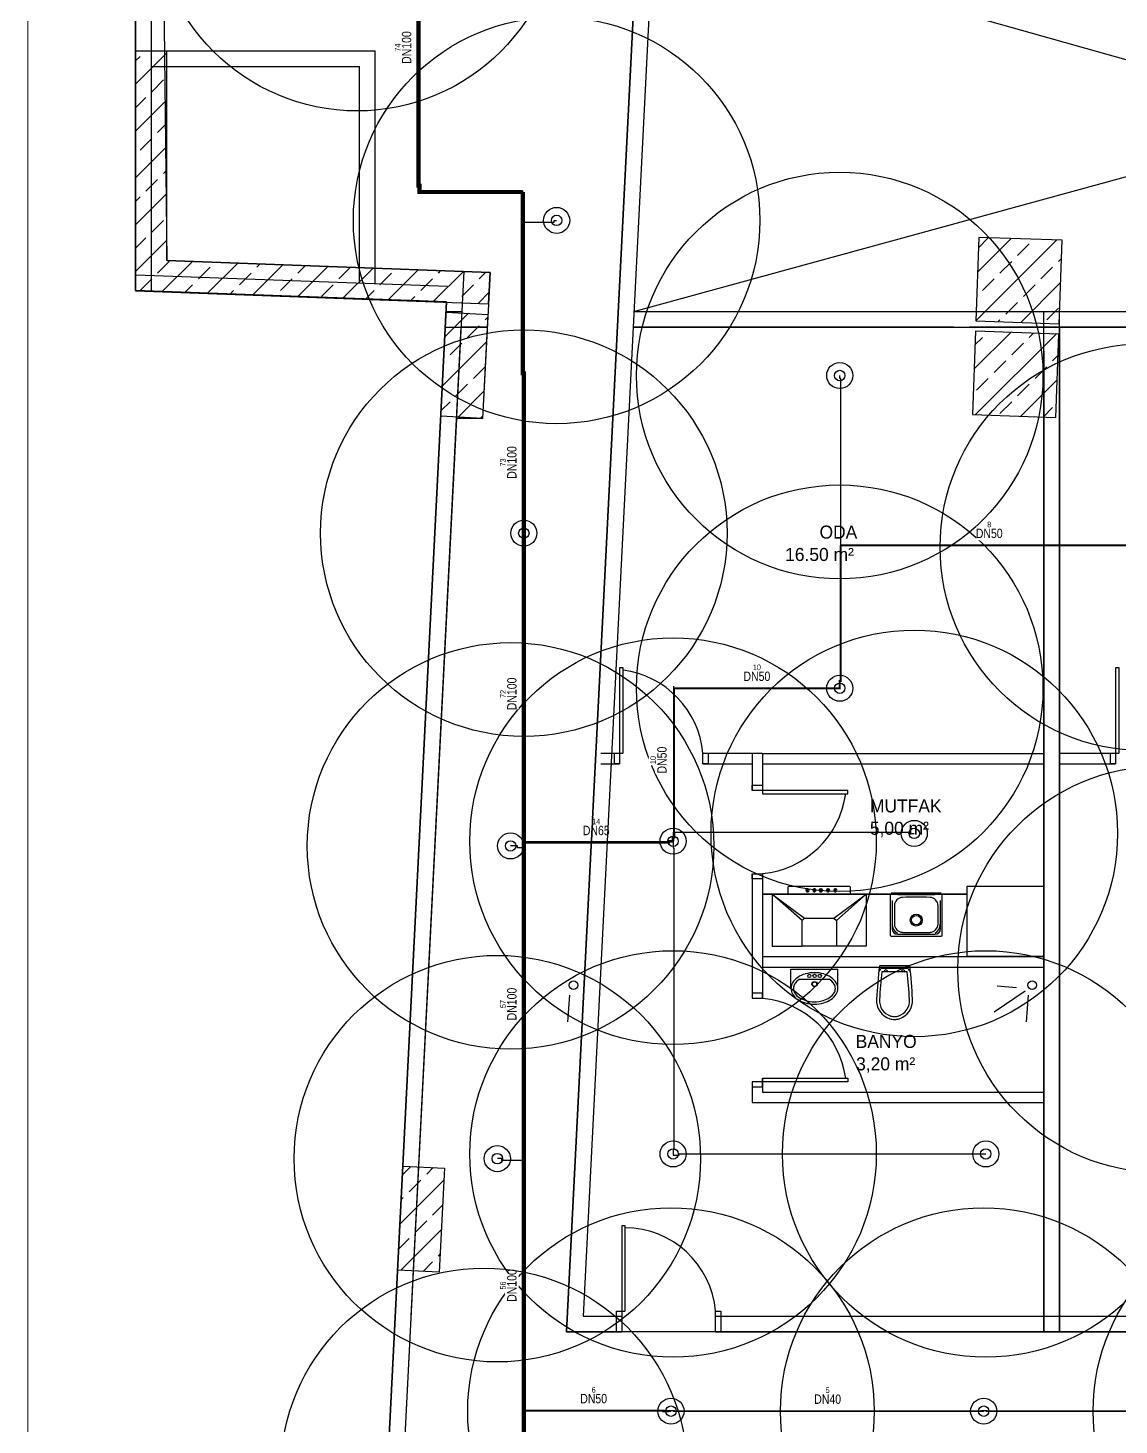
# Model space of a CAD drawing. Header units: centimetres. Extents: x 247996 to 276712, y -458149 to -450648.
# Drawn here: x 254422 to 255469, y -454493 to -453153 of the extents above; entities that cross this region are included whole.
import ezdxf
from ezdxf.enums import TextEntityAlignment as Align

# ---------------------------------------------------------------- set-up
doc = ezdxf.new("R2010")
doc.units = ezdxf.units.CM
doc.layers.add('ANTED', color=144, linetype='Continuous', lineweight=0)
for name, color, linetype in [('MKDU0', 50, 'Continuous'), ('MTY-SPRINKLER', 15, 'Continuous'), ('MTY-SPRINKLER-BORU', 140, 'Continuous'), ('MTY-SPRINKLER-CAP', 141, 'Continuous'), ('MTY-SPRINKLER-KORUMA', 8, 'Continuous')]:
    doc.layers.add(name, color=color, linetype=linetype)
doc.styles.add('MtXpl_Comic_Sans_MS', font='comic.ttf')
doc.styles.add('ROTAS', font='arial.ttf')

# ---------------------------------------------------------------- blocks, each defined once
blk = doc.blocks.new('ASL-SPR-PE')
for radius in [12.5, 5]:
    blk.add_circle((0, 0), radius)

msp = doc.modelspace()

# ---------------------------------------------------------------- linework, layer by layer
at = {"layer": 'ANTED'}
msp.add_line((254422.3, -450649.1), (254422.3, -458149.1), dxfattribs=at)
at = {"layer": 'MKDU0', "color": 8, "ltscale": 0.03}
for p, q in [((254525.5, -450830.7), (254525.5, -453404.6)), ((254525.5, -453404.6), (254525.5, -450830.7)), ((254540.5, -450845.8), (254540.5, -453404.6)), ((254540.7, -452064.7), (254555.6, -453375.7)), ((255003.7, -453424.7), (256352.4, -453054.7)), ((256332.1, -453424.7), (255022.4, -453055.4)), ((254555.6, -453174.9), (254525.6, -453174.9)), ((254525.6, -453174.9), (254525.6, -453404.7)), ((254525.6, -453206.7), (254555.6, -453176.7)), ((254525.6, -453184.3), (254529.8, -453180.1)), ((254540.5, -453174.7), (254755.5, -453174.7)), ((254555.6, -453375.7), (254555.6, -453174.9)), ((254755.5, -453397.9), (254755.5, -453174.7)), ((254540.5, -453189.7), (254740.5, -453189.7)), ((254740.5, -453397.3), (254740.5, -453189.7)), ((254541, -453213.8), (254552.2, -453202.6)), ((254525.6, -453229.2), (254535.4, -453219.4)), ((254525.6, -453251.6), (254555.6, -453221.6)), ((254546.6, -453253.1), (254555.6, -453244.1)), ((254529.8, -453269.9), (254541, -453258.7)), ((254525.6, -453296.5), (254555.6, -453266.5)), ((254535.4, -453309.2), (254546.6, -453298)), ((254552.2, -453292.4), (254555.6, -453289)), ((254525.6, -453341.4), (254555.6, -453311.4)), ((254525.6, -453319), (254529.8, -453314.8)), ((254541, -453348.5), (254552.2, -453337.3)), ((254525.6, -453363.9), (254535.4, -453354.1)), ((255334.4, -453353.6), (255331.6, -453433.5)), ((255333.3, -453386.9), (255365.5, -453354.7)), ((255334.1, -453363.6), (255343.6, -453354.1)), ((255414.4, -453356.4), (255334.4, -453353.6)), ((254525.6, -453386.3), (254555.6, -453356.3)), ((255331.6, -453433.5), (255408.9, -453356.2)), ((255371.7, -453371), (255382.9, -453359.7)), ((255411.5, -453436.4), (255414.4, -453356.4)), ((254546.6, -453387.8), (254557.8, -453376.6)), ((254551.2, -453405.6), (254580.2, -453376.6)), ((254865.6, -453387.2), (254555.6, -453375.7)), ((254555.6, -453375.7), (254865.6, -453387.2)), ((254594.6, -453407.2), (254623.5, -453378.2)), ((254637.9, -453408.8), (254666.8, -453379.8)), ((254642, -453382.2), (254645.2, -453379)), ((254681.2, -453410.4), (254710.1, -453381.4)), ((254681.3, -453387.8), (254688.5, -453380.6)), ((255354.8, -453387.8), (255366.1, -453376.6)), ((255411, -453376.6), (255413.8, -453373.8)), ((254526, -453389.6), (254824.7, -453400.4)), ((254529.8, -453404.6), (254541, -453393.4)), ((254585.9, -453393.4), (254597.1, -453382.2)), ((254625.2, -453399), (254636.4, -453387.8)), ((254664.5, -453404.6), (254675.7, -453393.4)), ((254840.4, -453386.3), (254717.5, -455809.8)), ((254720.6, -453393.4), (254731.8, -453382.2)), ((254724.5, -453412), (254753.4, -453383)), ((254759.9, -453399), (254771.1, -453387.8)), ((254767.8, -453413.6), (254796.7, -453384.6)), ((254799.2, -453404.6), (254810.4, -453393.4)), ((254811.1, -453415.2), (254840, -453386.2)), ((254816, -453387.8), (254818.4, -453385.4)), ((254855.3, -453393.4), (254861.7, -453387)), ((254865.6, -453387.2), (254858.5, -453527.2)), ((254864.1, -453417.2), (254865.6, -453387.2)), ((255338, -453404.6), (255349.2, -453393.4)), ((255394.1, -453393.4), (255405.3, -453382.2)), ((254525.5, -453404.6), (254823.9, -453415.3)), ((254823.9, -453415.3), (254525.5, -453404.6)), ((254525.6, -453404.7), (254864.1, -453417.2)), ((254572.9, -453406.4), (254580.3, -453399)), ((254616.2, -453408), (254619.6, -453404.6)), ((254703.8, -453410.3), (254715, -453399)), ((254746.1, -453412.8), (254754.3, -453404.6)), ((254838.5, -453410.3), (254849.7, -453399)), ((254854.4, -453416.8), (254864.6, -453406.6)), ((255374.9, -453435.1), (255412.9, -453397)), ((255377.3, -453410.3), (255388.5, -453399)), ((254823.9, -453415.3), (254636.9, -457103.9)), ((254636.9, -457103.9), (254823.9, -453415.3)), ((254789.4, -453414.4), (254793.6, -453410.3)), ((254832.7, -453416), (254832.9, -453415.9)), ((255360.4, -453427.1), (255371.7, -453415.9)), ((255399.7, -453432.7), (255411, -453421.5)), ((254818.5, -453525.2), (254823.6, -453425.3)), ((254822.4, -453448.8), (254844.8, -453426.4)), ((254823.4, -453424.7), (254838.6, -453424.7)), ((254823.6, -453425.3), (254863.5, -453427.4)), ((254863.5, -453427.4), (254858.5, -453527.2)), ((254860.9, -453432.7), (254863.4, -453430.2)), ((255003.7, -453424.7), (256356.9, -453424.7)), ((255331.6, -453433.5), (255411.5, -453436.4)), ((255353.2, -453434.3), (255354.8, -453432.7)), ((255397, -454403.5), (255397, -453424.7)), ((255412, -454403.5), (255412, -453424.7)), ((254837.7, -453439.7), (254789.6, -454388.5)), ((254822.7, -453439.7), (254862.9, -453439.7)), ((254862.9, -453439.7), (254837.7, -453439.7)), ((254844.1, -453449.5), (254855.3, -453438.3)), ((255002.9, -453439.7), (256357.1, -453439.7)), ((255310.5, -453439.7), (255002.9, -453439.7)), ((255820.5, -453439.7), (255325.5, -453439.7)), ((255331.2, -453443.5), (255328.4, -453523.5)), ((255329.9, -453480.1), (255365.3, -453444.7)), ((255411.2, -453446.4), (255331.2, -453443.5)), ((255331.3, -453523.6), (255408.6, -453446.3)), ((255382.9, -453449.5), (255386.9, -453445.5)), ((255397, -454388.5), (255397, -453439.7)), ((255408.3, -453526.3), (255411.2, -453446.4)), ((255412, -453439.7), (255412, -454388.5)), ((254820, -453496.1), (254862.2, -453453.9)), ((254827.2, -453466.4), (254838.5, -453455.2)), ((255330.8, -453456.8), (255338, -453449.5)), ((255366.1, -453466.4), (255377.3, -453455.2)), ((254821.2, -453472.4), (254821.6, -453472)), ((255349.2, -453483.2), (255360.4, -453472)), ((255397, -453462.8), (255397, -454403.5)), ((255397, -453462.8), (255397, -454403.5)), ((255405.3, -453472), (255410.4, -453466.9)), ((255412, -453462.8), (255412, -454403.5)), ((255412, -453462.8), (255412, -454403.5)), ((254849.7, -453488.8), (254860.9, -453477.6)), ((255332.4, -453500.1), (255343.6, -453488.8)), ((255388.5, -453488.8), (255399.7, -453477.6)), ((254832.9, -453505.7), (254844.1, -453494.4)), ((254834.9, -453526), (254859.8, -453501.2)), ((255371.7, -453505.7), (255382.9, -453494.4)), ((255374.7, -453525.1), (255409.6, -453490.2)), ((254818.8, -453519.7), (254827.2, -453511.3)), ((255354.8, -453522.5), (255366.1, -453511.3)), ((254833.3, -453527.2), (254652.5, -457093)), ((254858.5, -453527.2), (254818.5, -453525.2)), ((254858.5, -453527.2), (254833.3, -453527.2)), ((254856.3, -453527.1), (254858.6, -453524.8)), ((255328.4, -453523.5), (255408.3, -453526.3)), ((255396.4, -453525.9), (255405.3, -453516.9)), ((254972, -453848.5), (254993.2, -453848.5)), ((255069.9, -453848.5), (255127, -453848.5)), ((255117, -453848.5), (255117, -453884)), ((255127, -453848.5), (255127, -453887.3)), ((255127, -453848.6), (255397, -453848.6)), ((255412, -453848.5), (255469.1, -453848.5)), ((254972, -453858.5), (254989.9, -453858.5)), ((255069.9, -453858.5), (255117, -453858.5)), ((255127, -453858.6), (255397, -453858.6)), ((255412, -453858.5), (255465.8, -453858.5)), ((255117, -453964), (255117, -454083.5)), ((255127, -453964), (255127, -454083.5)), ((255127, -453983.5), (255323.3, -453983.5)), ((255323.3, -453983.5), (255127, -453983.5)), ((255323.3, -453983.5), (255127, -453983.5)), ((255164.9, -454009), (255136.4, -453983.5)), ((255136.4, -453983.5), (255167.4, -454006.5)), ((255226.4, -453983.5), (255136.4, -453983.5)), ((255136.4, -453983.5), (255136.4, -454033.5)), ((255151.4, -453977.2), (255151.4, -453983.5)), ((255210.4, -453976.2), (255152.4, -453976.2)), ((255169.9, -453978.9), (255169.9, -453978.4)), ((255170.5, -453978.4), (255169.9, -453978.4)), ((255169.9, -453981.4), (255169.9, -453978.9)), ((255169.9, -453981.4), (255170.5, -453981.4)), ((255170.5, -453978.9), (255170.5, -453978.4)), ((255170.5, -453981.4), (255170.5, -453978.9)), ((255176.5, -453978.9), (255176.5, -453978.4)), ((255177.1, -453978.4), (255176.5, -453978.4)), ((255176.5, -453981.4), (255176.5, -453978.9)), ((255176.5, -453981.4), (255177.1, -453981.4)), ((255177.1, -453978.9), (255177.1, -453978.4)), ((255177.1, -453981.4), (255177.1, -453978.9)), ((255182.6, -453978.9), (255182.6, -453978.4)), ((255182.6, -453978.4), (255183.2, -453978.4)), ((255182.6, -453981.4), (255182.6, -453978.9)), ((255182.6, -453981.4), (255183.2, -453981.4)), ((255183.2, -453978.9), (255183.2, -453978.4)), ((255183.2, -453981.4), (255183.2, -453978.9)), ((255189.6, -453978.9), (255189.6, -453978.4)), ((255189.6, -453978.4), (255190.2, -453978.4)), ((255189.6, -453981.4), (255189.6, -453978.9)), ((255189.6, -453981.4), (255190.2, -453981.4)), ((255190.2, -453978.9), (255190.2, -453978.4)), ((255190.2, -453981.4), (255190.2, -453978.9)), ((255195.4, -454006.5), (255226.4, -453983.5)), ((255196.6, -453978.9), (255196.6, -453978.4)), ((255196.6, -453978.4), (255197.2, -453978.4)), ((255196.6, -453981.4), (255196.6, -453978.9)), ((255196.6, -453981.4), (255197.2, -453981.4)), ((255197.2, -453978.9), (255197.2, -453978.4)), ((255197.2, -453981.4), (255197.2, -453978.9)), ((255226.4, -453983.5), (255197.9, -454009)), ((255211.4, -453983.5), (255211.4, -453977.2)), ((255226.4, -453983.5), (255226.4, -454033.5)), ((255249.5, -453983.5), (255249.5, -454022.9)), ((255298.5, -453982.5), (255250.5, -453982.5)), ((255292.4, -453984.3), (255256.7, -453984.3)), ((255299.5, -454022.9), (255299.5, -453983.5)), ((255323.3, -454043.5), (255323.3, -453975.8)), ((255323.3, -453975.8), (255397, -453975.8)), ((255397, -453975.8), (255397, -454043.5)), ((255251.4, -453989.6), (255251.4, -454016.8)), ((255297.7, -454016.8), (255297.7, -453989.6)), ((255250.5, -454023.9), (255298.5, -454023.9)), ((255256.7, -454022.1), (255292.4, -454022.1)), ((255136.4, -454033.5), (255164.9, -454033.5)), ((255226.4, -454033.5), (255197.9, -454033.5)), ((255127, -454043.5), (255397, -454043.5)), ((255397, -454043.5), (255323.3, -454043.5)), ((255127, -454053.5), (255397, -454053.5)), ((255127, -454063.5), (255127, -454083.5)), ((255154.3, -454055.4), (255199.3, -454055.4)), ((255154.3, -454074), (255154.3, -454055.4)), ((255162.7, -454065), (255190.8, -454065)), ((255199.3, -454074), (255199.3, -454055.4)), ((255379, -454076.7), (255349.4, -454096.9)), ((255370.6, -454073.4), (255352.2, -454072)), ((254941.8, -454080.6), (254939.8, -454106)), ((255381.8, -454080.6), (255379.8, -454106)), ((255117, -454163.5), (255117, -454183.5)), ((255127, -454160.2), (255127, -454173.5)), ((255127, -454160.2), (255127, -454173.5)), ((255117, -454183.5), (255397, -454183.5)), ((255127, -454173.5), (255397, -454173.5)), ((255397, -454183.5), (255397, -454403.5)), ((255412, -454183.5), (255412, -454403.5)), ((254777, -454344.3), (254782, -454244.4)), ((254781.6, -454252.9), (254789.7, -454244.8)), ((254782, -454244.4), (254822, -454246.4)), ((254804.8, -454252.2), (254811.1, -454245.9)), ((254822, -454246.4), (254816.9, -454346.3)), ((254779.2, -454300.2), (254821.4, -454258)), ((254788, -454269), (254799.2, -454257.8)), ((254780.4, -454276.5), (254782.3, -454274.6)), ((254810.4, -454291.4), (254820.2, -454281.7)), ((254779.9, -454344.4), (254819, -454305.3)), ((254793.6, -454308.3), (254804.8, -454297.1)), ((255397, -454293.5), (255397, -454403.5)), ((255412, -454293.5), (255412, -454403.5)), ((254778, -454323.8), (254788, -454313.9)), ((254816, -454330.7), (254817.8, -454329)), ((254816.9, -454346.3), (254777, -454344.3)), ((254801.3, -454345.5), (254810.4, -454336.3)), ((254789.6, -454388.5), (254789.7, -454388.5)), ((254954.8, -454388.5), (254992, -454388.5)), ((254954.8, -454388.5), (254992, -454388.5)), ((255082, -454388.5), (255757.3, -454388.5)), ((255082, -454388.5), (255310.5, -454388.5)), ((255325.5, -454388.5), (255757.3, -454388.5)), ((254939, -454403.5), (254992, -454403.5)), ((255757.3, -454403.5), (254939, -454403.5)), ((254972, -454403.5), (254992, -454403.5)), ((255082, -454403.5), (255757.3, -454403.5)), ((255082, -454403.5), (255397, -454403.5)), ((255397, -454403.5), (255287, -454403.5))]:
    msp.add_line(p, q, dxfattribs=at)
for points in [[(254989.9, -453848.5), (254993.2, -453848.5), (254993.2, -453766.6), (254989.9, -453766.6)], [(255465.8, -453848.5), (255469.1, -453848.5), (255469.1, -453766.6), (255465.8, -453766.6)], [(255127, -453884), (255127, -453887.3), (255208.8, -453887.3), (255208.8, -453884)], [(255127, -454163.5), (255127, -454160.2), (255208.8, -454160.2), (255208.8, -454163.5)], [(254992, -454383.5), (254995.3, -454383.5), (254995.3, -454301.6), (254992, -454301.6)], [(254992, -454383.5), (254995.3, -454383.5), (254995.3, -454301.6), (254992, -454301.6)], [(254992, -454383.5), (254995.3, -454383.5), (254995.3, -454301.6), (254992, -454301.6)]]:
    msp.add_lwpolyline(points, close=True, dxfattribs=at)
for points in [[(254989.9, -453858.5), (254984.9, -453858.5), (254984.9, -453848.5), (254989.9, -453848.5), (254989.9, -453858.5)], [(255074.9, -453858.5), (255069.9, -453858.5), (255069.9, -453848.5), (255074.9, -453848.5), (255074.9, -453858.5)], [(255465.8, -453858.5), (255460.8, -453858.5), (255460.8, -453848.5), (255465.8, -453848.5), (255465.8, -453858.5)], [(255117, -453884), (255117, -453879), (255127, -453879), (255127, -453884), (255117, -453884)], [(255117, -453969), (255117, -453964), (255127, -453964), (255127, -453969), (255117, -453969)], [(255117, -454078.5), (255117, -454083.5), (255127, -454083.5), (255127, -454078.5), (255117, -454078.5)], [(255117, -454163.5), (255117, -454168.5), (255127, -454168.5), (255127, -454163.5), (255117, -454163.5)], [(254992, -454403.5), (254987, -454403.5), (254987, -454383.5), (254992, -454383.5), (254992, -454403.5)], [(254992, -454403.5), (254987, -454403.5), (254987, -454383.5), (254992, -454383.5), (254992, -454403.5)], [(254992, -454403.5), (254987, -454403.5), (254987, -454383.5), (254992, -454383.5), (254992, -454403.5)], [(255087, -454403.5), (255082, -454403.5), (255082, -454383.5), (255087, -454383.5), (255087, -454403.5)], [(255087, -454403.5), (255082, -454403.5), (255082, -454383.5), (255087, -454383.5), (255087, -454403.5)], [(255087, -454403.5), (255082, -454403.5), (255082, -454383.5), (255087, -454383.5), (255087, -454403.5)]]:
    msp.add_lwpolyline(points, dxfattribs=at)
for points in [[(255239.1, -454052.5, 0.01664), (255236.5, -454084.3, 0.351622), (255249.2, -454103.2, 0.068714), (255253.7, -454103.8, 0.068714), (255258.1, -454103.2, 0.351622), (255270.9, -454084.3, 0.01664), (255268.3, -454052.5)], [(255241.6, -454058, 0.016866), (255239.3, -454084.5, 0.351778), (255250.1, -454100.5, 0.068022), (255253.7, -454100.9, 0.068022), (255257.3, -454100.5, 0.351778), (255268, -454084.5, 0.016866), (255265.7, -454058)]]:
    msp.add_lwpolyline(points, format="xyb", close=True, dxfattribs=at)
msp.add_lwpolyline([(255268.5, -454057.9, 0.389191), (255265.2, -454054.8), (255253.7, -454054.8), (255242.1, -454054.8, 0.389191), (255238.8, -454057.9, 0.389191)], format="xyb", dxfattribs=at)
for centre, radius in [((255171.9, -454062), 1.56), ((255177, -454062), 1.56), ((255181.9, -454062), 1.56), ((254945.7, -454070.9, 51), 4.14), ((255177, -454069.9), 2.52), ((255177, -454069.9), 2.12), ((255385.7, -454070.9, 51), 4.14)]:
    msp.add_circle(centre, radius, dxfattribs=at)
for centre, radius, start, end in [((255118.7, -453875.4), 88.9, 275.3081, 352.3253), ((255152.4, -453977.2), 1, 90, 180), ((255170.2, -453979.9), 1.54, 100.5379, 259.4246), ((255170.2, -453979.9), 1.54, 282.6233, 77.3765), ((255176.8, -453979.9), 1.54, 100.5379, 259.4246), ((255176.8, -453979.9), 1.54, 282.6233, 77.3765), ((255182.9, -453979.9), 1.54, 100.5379, 259.4246), ((255182.9, -453979.9), 1.54, 282.6233, 77.3765), ((255189.9, -453979.9), 1.54, 100.5379, 259.4246), ((255189.9, -453979.9), 1.54, 282.6233, 77.3765), ((255196.9, -453979.9), 1.54, 100.5379, 259.4246), ((255196.9, -453979.9), 1.54, 282.6233, 77.3765), ((255210.4, -453977.2), 1, 0, 90), ((255170.4, -454077.7), 17.2, 123.8347, 148.2866), ((255170.4, -454077.7), 14.8, 121.3767, 148.2866), ((255174.3, -454083.4), 24.1, 105.5176, 123.8347), ((255176.8, -454092.4), 33.5, 90, 105.5176), ((255176.8, -454092.4), 33.5, 74.4824, 90), ((255179.3, -454083.4), 24.1, 56.1653, 74.4824), ((255183.1, -454077.7), 14.8, 31.7134, 58.6233), ((255183.1, -454077.7), 17.2, 31.7134, 56.1653), ((255245.4, -454058), 1.78, 0, 180), ((255262, -454058), 1.78, 0, 180), ((255164.6, -454074), 10.3, 148.2866, 180), ((255164.6, -454074), 10.3, 180, 211.7134), ((255164.6, -454074), 7.93, 148.2866, 180), ((255164.6, -454074), 7.93, 180, 211.7134), ((255170.4, -454070.4), 14.8, 211.7134, 236.1653), ((255183.1, -454070.4), 14.8, 303.8347, 328.2866), ((255189, -454074), 7.93, 0, 31.7134), ((255189, -454074), 7.93, 328.2866, 0), ((255189, -454074), 10.3, 0, 31.7134), ((255189, -454074), 10.3, 328.2866, 0), ((255118.7, -454172.1), 88.9, 7.6747, 84.6919), ((255170.4, -454070.4), 17.2, 211.7134, 236.1653), ((255174.3, -454064.7), 24.1, 236.1653, 254.4824), ((255174.3, -454064.7), 21.7, 236.1653, 254.4824), ((255176.8, -454055.7), 33.5, 254.4824, 270), ((255176.8, -454055.7), 31.1, 254.4824, 270), ((255176.8, -454055.7), 31.1, 270, 285.5176), ((255176.8, -454055.7), 33.5, 270, 285.5176), ((255179.3, -454064.7), 21.7, 285.5176, 303.8347), ((255179.3, -454064.7), 24.1, 285.5176, 303.8347), ((255183.1, -454070.4), 17.2, 303.8347, 328.2866), ((254994.7, -454391.2), 87.6, 5.0191, 89.6313), ((254994.7, -454391.2), 87.6, 5.0191, 89.6313), ((254994.7, -454391.2), 87.6, 5.0191, 89.6313)]:
    msp.add_arc(centre, radius, start, end, dxfattribs=at)
for centre, major_axis, start_param, end_param in [((255585.8, -454003.5), (-234.9, -234.9), 5.470817, 5.524757), ((255261.6, -453994.7), (5.66, -5.66), 2.395934, 3.900021), ((255274.5, -454318.7), (332.3, 0), 1.531058, 1.610536), ((255287.4, -453994.7), (5.66, -5.66), 0.812368, 2.316455), ((254963.3, -454003.5), (234.9, -234.9), 0.758428, 0.812368), ((255274.5, -454008.5), (-4.07, -4.07), 3.926991, 10.210176), ((255274.5, -454008.5), (-3.18, -3.18), 3.926991, 10.210176), ((255250.5, -454022.9), (0.707, -0.707), 3.926991, 5.497787), ((255261.5, -454012.2), (-7.14, -7.14), 5.524757, 6.541187), ((255256.7, -454016.8), (-3.75, -3.75), 5.497787, 7.068583), ((255261.6, -454012.2), (-5.66, -5.66), 5.524757, 7.028844), ((255274.5, -453688.2), (332.3, 0), 4.67265, 4.752129), ((255287.4, -454012.2), (-5.66, -5.66), 0.825137, 2.329224), ((255292.4, -454016.8), (3.75, -3.75), -0.785398, 0.785398), ((255287.5, -454012.2), (7.14, -7.14), -0.258001, 0.758428), ((255298.5, -454022.9), (0.707, -0.707), -0.785398, 0.785398)]:
    msp.add_ellipse(centre, major_axis=major_axis, ratio=1, start_param=start_param, end_param=end_param, dxfattribs=at)
at = {"layer": 'MKDU0', "color": 8, "ltscale": 0.03, "invisible_edges": 4}
for points in [[(255167.4, -454006.5), (255195.4, -454006.5), (255197.9, -454009), (255164.9, -454009)], [(255197.9, -454033.5), (255164.9, -454033.5), (255164.9, -454009), (255197.9, -454009)]]:
    msp.add_3dface(points, dxfattribs=at)
at = {"layer": 'MTY-SPRINKLER-BORU'}
for points, const_width in [([(254797, -453039), (254797, -453304), (254798, -453304), (254798, -453310), (254897, -453310)], 4), ([(254897, -453310), (254897, -453339)], 4), ([(254897, -453339), (254897, -453484), (254898, -453484), (254898, -453490), (254898, -453649)], 4), ([(254898, -453649), (254898, -453934)], 4), ([(255042, -453786.1), (255201.1, -453786.1), (255201.1, -453779), (255202, -453779), (255202, -453649)], 2), ([(255202, -453649), (255487, -453649), (255487, -453650.8), (255492, -453650.8), (255492.4, -453650.8), (255497, -453650.8), (255497, -453649), (255507, -453649), (255509.4, -453649)], 2), ([(255042, -453924), (255042, -453786.1)], 2), ([(254898, -453934), (255037, -453934), (255037, -453932.8), (255041.2, -453932.8)], 2.5), ([(255041.2, -453932.8), (255041.2, -453929), (255042, -453929), (255042, -453924)], 2.5), ([(254898, -453934), (254898, -453939)], 4), ([(254898, -453939), (254898, -454239)], 4), ([(254898, -454239), (254898, -454479)], 4), ([(254898, -454479), (254898, -454539)], 4), ([(254898, -454479), (255032, -454479), (255032, -454479.5), (255037, -454479.5)], 2), ([(255037, -454479.5), (255037, -454479), (255042, -454479), (255042, -454479.5), (255337, -454479.5)], 1.5), ([(255337, -454479.5), (255337, -454479), (255342, -454479), (255342, -454479.5), (255637, -454479.5)], 1.5)]:
    msp.add_lwpolyline(points, dxfattribs=dict(at, const_width=const_width))
for points in [[(254897, -453310), (254897, -453309)], [(254897, -453339), (254927, -453339), (254927, -453337.3), (254929.5, -453337.3)], [(255202, -453649), (255202, -453489), (255201.1, -453489), (255201.1, -453486.1)], [(254898, -453649), (254898, -453644), (254898, -453637.3)], [(255042, -453786.1), (255042, -453784)], [(255042, -453924), (255267, -453924), (255267, -453925.3), (255272.6, -453925.3)], [(254898, -453939), (254892, -453939), (254892, -453937.3), (254885.3, -453937.3)], [(255041.2, -453932.8), (255041.2, -453934), (255041.2, -453939), (255042, -453939), (255042, -454229), (255041.2, -454229), (255041.2, -454232.8), (255041.2, -454234), (255047, -454234), (255047, -454232.8), (255341.2, -454232.8)], [(254898, -454239), (254877, -454239), (254877, -454237.3), (254872.6, -454237.3)], [(255037, -454479.5), (255039.2, -454479.5)], [(255337, -454479.5), (255339.2, -454479.5)]]:
    msp.add_lwpolyline(points, dxfattribs=at)
at = {"layer": 'MTY-SPRINKLER-KORUMA'}
for centre in [(254738.1, -453037.3), (254929.5, -453337.3), (255201.1, -453486.1), (254898, -453637.3), (255492.4, -453650.8), (255201.1, -453786.1), (255272.6, -453925.3), (254885.3, -453937.3), (255041.2, -453932.8), (255509.4, -454055.8), (255041.2, -454232.8), (255341.2, -454232.8), (254872.6, -454237.3), (255039.2, -454479.5), (255339.2, -454479.5), (255639.2, -454479.5), (254859.8, -454537.3)]:
    msp.add_circle(centre, 195, dxfattribs=at)

# ---------------------------------------------------------------- block references
at = {"layer": 'MTY-SPRINKLER'}
for p in [(254929.5, -453337.3), (255201.1, -453486.1), (254898, -453637.3), (255201.1, -453786.1), (255272.6, -453925.3), (254885.3, -453937.3), (255041.2, -453932.8), (254872.6, -454237.3), (255041.2, -454232.8), (255341.2, -454232.8), (255039.2, -454479.5), (255339.2, -454479.5)]:
    msp.add_blockref('ASL-SPR-PE', p, dxfattribs=at)

# ---------------------------------------------------------------- texts
at = {"layer": 'MKDU0', "color": 8, "ltscale": 0.03, "style": 'MtXpl_Comic_Sans_MS'}
for s, p in [('ODA', (255181.7, -453642.5)), ('16.50 m²', (255148.7, -453664)), ('MUTFAK', (255230.1, -453905.2)), ('5,00 m²', (255230, -453926.6)), ('BANYO', (255216.4, -454131.1)), ('3,20 m²', (255216.8, -454152.6))]:
    msp.add_text(s, height=12.5, rotation=360, dxfattribs=at).set_placement(p)

# ---------------------------------------------------------------- next in the draw order: wipeouts: each hides what was drawn before it
for points in [[(254792.2, -453186.3), (254792.2, -453160.3), (254778.8, -453160.3), (254778.8, -453186.3)], [(254893.2, -453584.3), (254893.2, -453558.3), (254879.8, -453558.3), (254879.8, -453584.3)], [(255332, -453644.2), (255353.4, -453644.2), (255353.4, -453630.8), (255332, -453630.8)], [(255109, -453781.3), (255130.5, -453781.3), (255130.5, -453767.8), (255109, -453767.8)], [(254893.2, -453806.3), (254893.2, -453780.3), (254879.8, -453780.3), (254879.8, -453806.3)], [(255037.2, -453867.6), (255037.2, -453846.1), (255023.8, -453846.1), (255023.8, -453867.6)], [(254955, -453929.2), (254976.4, -453929.2), (254976.4, -453915.8), (254955, -453915.8)], [(254893.2, -454103.8), (254893.2, -454077.8), (254879.8, -454077.8), (254879.8, -454103.8)], [(254893.2, -454373.8), (254893.2, -454347.8), (254879.8, -454347.8), (254879.8, -454373.8)], [(254952.5, -454474.2), (254973.9, -454474.2), (254973.9, -454460.8), (254952.5, -454460.8)], [(255177, -454474.7), (255198.4, -454474.7), (255198.4, -454461.2), (255177, -454461.2)]]:
    msp.add_wipeout(points)

# ---------------------------------------------------------------- next in the draw order: texts
at = {"layer": 'MTY-SPRINKLER-CAP', "style": 'ROTAS', "width": 0.8}
for s, p in [('DN100', (254785.5, -453171.5)), ('DN100', (254886.5, -453569.5)), ('DN100', (254886.5, -453791.5)), ('DN50', (255030.5, -453855)), ('DN100', (254886.5, -454089)), ('DN100', (254886.5, -454359))]:
    msp.add_text(s, height=9, rotation=90, dxfattribs=at).set_placement(p, align=Align.MIDDLE_CENTER)
for s, p in [('DN50', (255344.5, -453637.5)), ('DN50', (255121.6, -453774.6)), ('DN65', (254967.5, -453922.5)), ('DN50', (254965, -454467.5)), ('DN40', (255189.5, -454468))]:
    msp.add_text(s, height=9, dxfattribs=at).set_placement(p, align=Align.MIDDLE_CENTER)

# ---------------------------------------------------------------- next in the draw order: wipeouts: each hides what was drawn before it
for points in [[(254781, -453176.3), (254781, -453168.8), (254772.9, -453168.8), (254772.9, -453176.3)], [(254882, -453574.3), (254882, -453566.8), (254873.9, -453566.8), (254873.9, -453574.3)], [(255341, -453633), (255345.8, -453633), (255345.8, -453624.9), (255341, -453624.9)], [(255116.7, -453770.1), (255124.3, -453770.1), (255124.3, -453762), (255116.7, -453762)], [(254882, -453796.3), (254882, -453788.8), (254873.9, -453788.8), (254873.9, -453796.3)], [(255026, -453859.9), (255026, -453852.4), (255017.9, -453852.4), (255017.9, -453859.9)], [(254962.7, -453918), (254970.2, -453918), (254970.2, -453909.9), (254962.7, -453909.9)], [(254882, -454093.8), (254882, -454086.3), (254873.9, -454086.3), (254873.9, -454093.8)], [(254882, -454363.8), (254882, -454356.3), (254873.9, -454356.3), (254873.9, -454363.8)], [(254961.5, -454463), (254966.3, -454463), (254966.3, -454454.9), (254961.5, -454454.9)], [(255186, -454463.5), (255190.8, -454463.5), (255190.8, -454455.4), (255186, -454455.4)]]:
    msp.add_wipeout(points)

# ---------------------------------------------------------------- next in the draw order: linework, layer by layer
at = {"layer": 'MKDU0', "color": 8, "ltscale": 0.03}
for p, q in [((255007.4, -453054.7), (254939, -454403.5)), ((254939, -454403.5), (255007.4, -453054.7)), ((255022.4, -453054.7), (254954.8, -454388.5))]:
    msp.add_line(p, q, dxfattribs=at)
msp.add_arc((254981.3, -453856.7), 88.9, 5.3081, 82.3253, dxfattribs=at)

# ---------------------------------------------------------------- next in the draw order: texts
at = {"layer": 'MTY-SPRINKLER-CAP', "style": 'ROTAS', "width": 0.8}
for s, p in [('74', (254777, -453171.5)), ('73', (254878, -453569.5)), ('72', (254878, -453791.5)), ('10', (255022, -453855)), ('57', (254878, -454089)), ('56', (254878, -454359))]:
    msp.add_text(s, height=5.4, rotation=90, dxfattribs=at).set_placement(p, align=Align.MIDDLE_CENTER)
for s, p in [('8', (255344.5, -453629)), ('10', (255121.6, -453766)), ('14', (254967.5, -453914)), ('6', (254965, -454459)), ('5', (255189.5, -454459.4))]:
    msp.add_text(s, height=5.4, dxfattribs=at).set_placement(p, align=Align.MIDDLE_CENTER)

doc.saveas('drawing.dxf')
